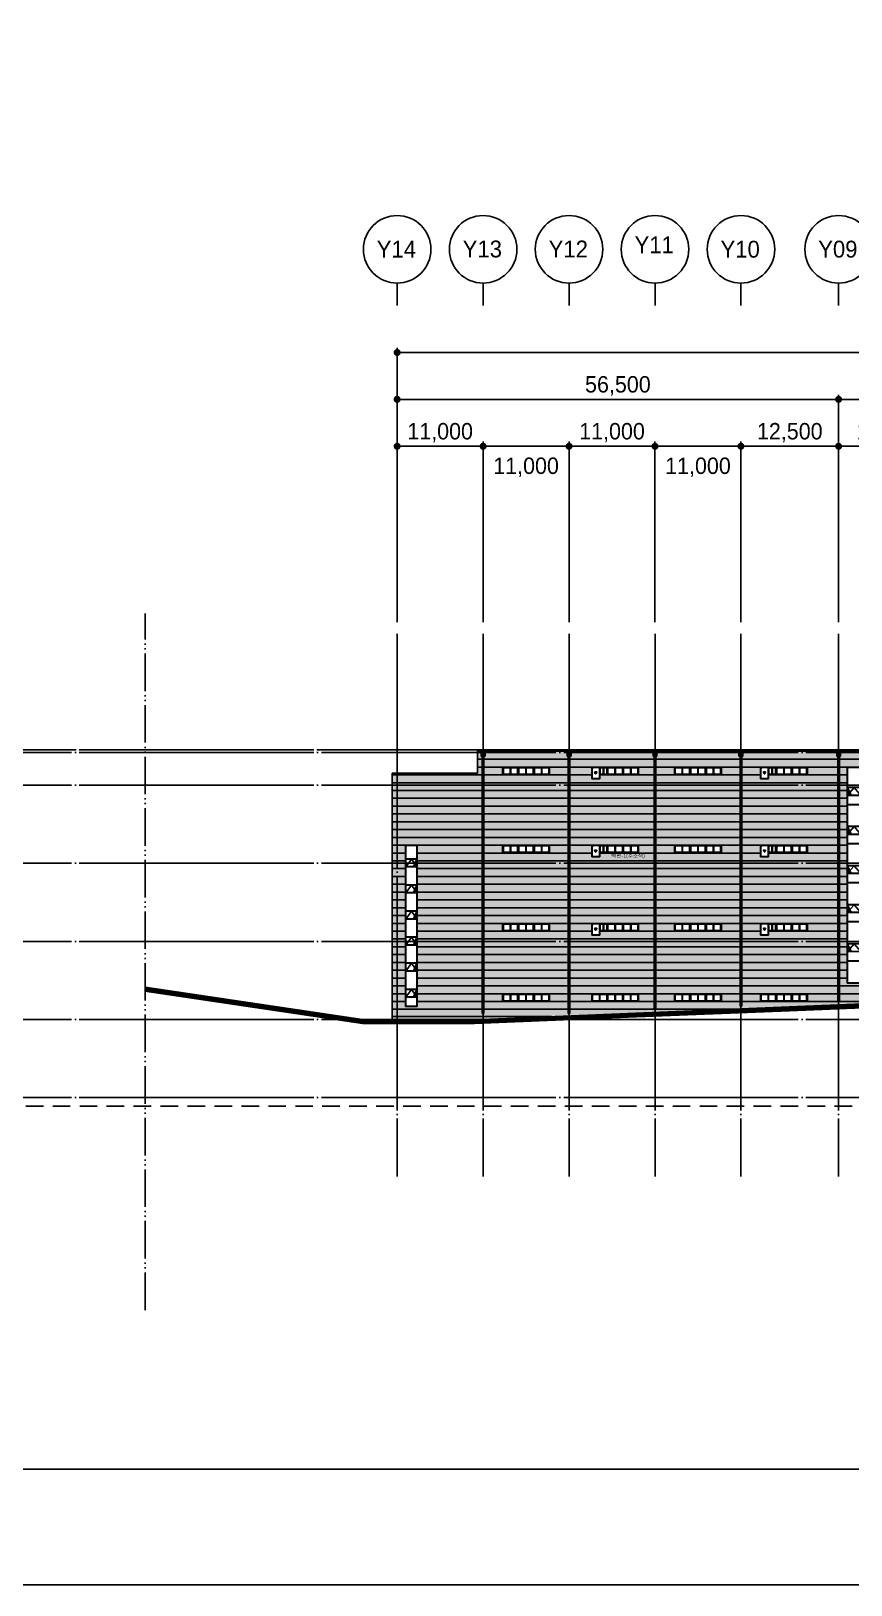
# Model space of a CAD drawing. Header units: millimetres. Extents: x 9068264 to 10076264, y 1307765 to 1705499.
# Drawn here: x 9186194 to 9291123, y 1307765 to 1506575 of the extents above; entities that cross this region are included whole.
import ezdxf
from ezdxf.enums import TextEntityAlignment as Align

# ---------------------------------------------------------------- set-up
doc = ezdxf.new("R2010")
doc.units = ezdxf.units.MM
doc.header["$LTSCALE"] = 1000
for name, pattern in [('03 단지-0902$0$HIDDEN', [0.375, 0.25, -0.125]), ('ACAD_ISO05W100', [33, 24, -3, 0, -3, 0, -3]), ('HID', [0.345, 0.225, -0.12]), ('x-평면도$0$CEN', [6.2, 6, -0.1, 0, -0.1])]:
    doc.linetypes.add(name, pattern=pattern)
doc.layers.get('DEFPOINTS').update_dxf_attribs({"color": 151})
for name, color, linetype in [('3 dim0', 7, 'Continuous'), ('A-CON', 2, 'Continuous'), ('A-FIN-5', 8, 'Continuous'), ('CON', 2, 'Continuous'), ('DOOR', 4, 'Continuous'), ('ELE-2', 4, 'Continuous'), ('ELE-3', 6, 'Continuous'), ('hatch', 8, 'Continuous'), ('SYM', 7, 'Continuous'), ('SYM-2', 7, 'Continuous'), ('WAL', 3, 'Continuous'), ('WID', 4, 'Continuous'), ('WIN', 4, 'Continuous'), ('x-평면도$0$A-중심선', 10, 'x-평면도$0$CEN'), ('x-평면도$0$현황선', 6, 'Continuous'), ('도로체인', 6, 'Continuous')]:
    doc.layers.add(name, color=color, linetype=linetype)
doc.layers.add('벽면1 (주조색)', color=7, linetype='Continuous', true_color=0xd3d1d2)
doc.layers.add('벽면2 (보조색)', color=7, linetype='Continuous', true_color=0x888787)
doc.styles.add('AUDIT_D_190715091641-0', font='')
doc.styles.add('돋움', font='')
doc.styles.get('AUDIT_D_190715091641-0').set_extended_font_data('Dotum')
doc.styles.get('돋움').set_extended_font_data('Dotum')
doc.dimstyles.new('scale600', dxfattribs={"dimscale": 600, "dimtxt": 2, "dimasz": 1, "dimexe": 1, "dimexo": 2.5, "dimgap": 0.8, "dimtad": 1, "dimdec": 0, "dimzin": 0, "dimdsep": 46, "dimlunit": 6, "dimtxsty": 'AUDIT_D_190715091641-0', "dimblk": 'DOT', "dimcen": 0, "dimdle": 1, "dimclrd": 256, "dimclre": 256, "dimclrt": 3, "dimadec": 0, "dimazin": 0, "dimtfac": 1, "dimtdec": 0, "dimtix": 1, "dimtmove": 2, "dimatfit": 3, "dimldrblk": 'DOT', "dimfxl": 0, "dimtolj": 1, "dimtzin": 0, "dimarcsym": 0})

# ---------------------------------------------------------------- blocks, each defined once
blk = doc.blocks.new('xxxxxxxx')
at = {"layer": 'DEFPOINTS', "linetype": 'ByBlock'}
for points in [[(44842066, -10941107), (45346066, -10941107), (45346066, -11297507), (44842066, -11297507)], [(44856466, -10955083), (45292815, -10955083), (45292815, -11282683), (44856466, -11282683)]]:
    blk.add_lwpolyline(points, close=True, dxfattribs=at)
blk = doc.blocks.new('_Dot')
at = {"color": 0, "linetype": 'ByBlock', "lineweight": -2}
blk.add_line((-0.5, 0), (-1, 0), dxfattribs=at)
at = {"color": 0, "linetype": 'ByBlock', "const_width": 0.5}
blk.add_lwpolyline([(-0.25, 0, 1), (0.25, 0, 1)], format="xyb", close=True, dxfattribs=at)
blk = doc.blocks.new('*D68')
at = {"layer": '3 dim0', "lineweight": -2, "transparency": 16777216}
for p, q in [((9233047, 1430951), (9233047, 1466051)), ((9233947, 1465451), (9388147, 1465451)), ((9389047, 1430951), (9389047, 1466051))]:
    blk.add_line(p, q, dxfattribs=at)
at = {"layer": 'DEFPOINTS', "color": 0, "transparency": 16777216}
for p in [(9389047, 1465451), (9233047, 1429451), (9389047, 1429451)]:
    blk.add_point(p, dxfattribs=at)
at = {"layer": '3 dim0', "lineweight": -2, "transparency": 16777216, "xscale": 900, "yscale": 900, "zscale": 900, "rotation": 180}
blk.add_blockref('_Dot', (9233047, 1465451), dxfattribs=at)
at = {"layer": '3 dim0', "lineweight": -2, "transparency": 16777216, "xscale": 900, "yscale": 900, "zscale": 900}
blk.add_blockref('_Dot', (9389047, 1465451), dxfattribs=at)
at = {"layer": '3 dim0', "color": 3, "transparency": 16777216, "insert": (9311047, 1467184), "char_height": 2100, "attachment_point": 5, "style": 'AUDIT_D_190715091641-0'}
blk.add_mtext('\\A1;156,000', dxfattribs=at)
blk = doc.blocks.new('*D70')
at = {"layer": '3 dim0', "lineweight": -2, "transparency": 16777216}
for p, q in [((9289547, 1430951), (9289547, 1460051)), ((9331647, 1459451), (9290447, 1459451)), ((9332547, 1430951), (9332547, 1460051))]:
    blk.add_line(p, q, dxfattribs=at)
at = {"layer": 'DEFPOINTS', "color": 0, "transparency": 16777216}
for p in [(9289547, 1459451), (9289547, 1429451), (9332547, 1429451)]:
    blk.add_point(p, dxfattribs=at)
at = {"layer": '3 dim0', "lineweight": -2, "transparency": 16777216, "xscale": 900, "yscale": 900, "zscale": 900, "rotation": 180}
blk.add_blockref('_Dot', (9289547, 1459451), dxfattribs=at)
at = {"layer": '3 dim0', "lineweight": -2, "transparency": 16777216, "xscale": 900, "yscale": 900, "zscale": 900}
blk.add_blockref('_Dot', (9332547, 1459451), dxfattribs=at)
at = {"layer": '3 dim0', "color": 3, "transparency": 16777216, "insert": (9311047, 1461184), "char_height": 2100, "attachment_point": 5, "style": 'AUDIT_D_190715091641-0'}
blk.add_mtext('\\A1;43,000', dxfattribs=at)
blk = doc.blocks.new('*D71')
at = {"layer": '3 dim0', "lineweight": -2, "transparency": 16777216}
for p, q in [((9233047, 1430951), (9233047, 1460051)), ((9288647, 1459451), (9233947, 1459451)), ((9289547, 1430951), (9289547, 1460051))]:
    blk.add_line(p, q, dxfattribs=at)
at = {"layer": 'DEFPOINTS', "color": 0, "transparency": 16777216}
for p in [(9233047, 1459451), (9233047, 1429451), (9289547, 1429451)]:
    blk.add_point(p, dxfattribs=at)
at = {"layer": '3 dim0', "lineweight": -2, "transparency": 16777216, "xscale": 900, "yscale": 900, "zscale": 900, "rotation": 180}
blk.add_blockref('_Dot', (9233047, 1459451), dxfattribs=at)
at = {"layer": '3 dim0', "lineweight": -2, "transparency": 16777216, "xscale": 900, "yscale": 900, "zscale": 900}
blk.add_blockref('_Dot', (9289547, 1459451), dxfattribs=at)
at = {"layer": '3 dim0', "color": 3, "transparency": 16777216, "insert": (9261297, 1461184), "char_height": 2100, "attachment_point": 5, "style": 'AUDIT_D_190715091641-0'}
blk.add_mtext('\\A1;56,500', dxfattribs=at)
blk = doc.blocks.new('*D77')
at = {"layer": '3 dim0', "lineweight": -2, "transparency": 16777216}
for p, q in [((9233047, 1430951), (9233047, 1454051)), ((9243147, 1453451), (9233947, 1453451)), ((9244047, 1430951), (9244047, 1454051))]:
    blk.add_line(p, q, dxfattribs=at)
at = {"layer": 'DEFPOINTS', "color": 0, "transparency": 16777216}
for p in [(9233047, 1453451), (9233047, 1429451), (9244047, 1429451)]:
    blk.add_point(p, dxfattribs=at)
at = {"layer": '3 dim0', "lineweight": -2, "transparency": 16777216, "xscale": 900, "yscale": 900, "zscale": 900, "rotation": 180}
blk.add_blockref('_Dot', (9233047, 1453451), dxfattribs=at)
at = {"layer": '3 dim0', "lineweight": -2, "transparency": 16777216, "xscale": 900, "yscale": 900, "zscale": 900}
blk.add_blockref('_Dot', (9244047, 1453451), dxfattribs=at)
at = {"layer": '3 dim0', "color": 3, "transparency": 16777216, "insert": (9238547, 1455184), "char_height": 2100, "attachment_point": 5, "style": 'AUDIT_D_190715091641-0'}
blk.add_mtext('\\A1;11,000', dxfattribs=at)
blk = doc.blocks.new('*D78')
at = {"layer": '3 dim0', "lineweight": -2, "transparency": 16777216}
for p, q in [((9244047, 1430951), (9244047, 1454051)), ((9254147, 1453451), (9244947, 1453451)), ((9255047, 1430951), (9255047, 1454051))]:
    blk.add_line(p, q, dxfattribs=at)
at = {"layer": 'DEFPOINTS', "color": 0, "transparency": 16777216}
for p in [(9244047, 1453451), (9244047, 1429451), (9255047, 1429451)]:
    blk.add_point(p, dxfattribs=at)
at = {"layer": '3 dim0', "lineweight": -2, "transparency": 16777216, "xscale": 900, "yscale": 900, "zscale": 900, "rotation": 180}
blk.add_blockref('_Dot', (9244047, 1453451), dxfattribs=at)
at = {"layer": '3 dim0', "lineweight": -2, "transparency": 16777216, "xscale": 900, "yscale": 900, "zscale": 900}
blk.add_blockref('_Dot', (9255047, 1453451), dxfattribs=at)
at = {"layer": '3 dim0', "color": 3, "transparency": 16777216, "insert": (9249547, 1450763), "char_height": 2100, "attachment_point": 5, "style": 'AUDIT_D_190715091641-0'}
blk.add_mtext('\\A1;11,000', dxfattribs=at)
blk = doc.blocks.new('*D79')
at = {"layer": '3 dim0', "lineweight": -2, "transparency": 16777216}
for p, q in [((9266047, 1430951), (9266047, 1454051)), ((9276147, 1453451), (9266947, 1453451)), ((9277047, 1430951), (9277047, 1454051))]:
    blk.add_line(p, q, dxfattribs=at)
at = {"layer": 'DEFPOINTS', "color": 0, "transparency": 16777216}
for p in [(9266047, 1453451), (9266047, 1429451), (9277047, 1429451)]:
    blk.add_point(p, dxfattribs=at)
at = {"layer": '3 dim0', "lineweight": -2, "transparency": 16777216, "xscale": 900, "yscale": 900, "zscale": 900, "rotation": 180}
blk.add_blockref('_Dot', (9266047, 1453451), dxfattribs=at)
at = {"layer": '3 dim0', "lineweight": -2, "transparency": 16777216, "xscale": 900, "yscale": 900, "zscale": 900}
blk.add_blockref('_Dot', (9277047, 1453451), dxfattribs=at)
at = {"layer": '3 dim0', "color": 3, "transparency": 16777216, "insert": (9271547, 1450763), "char_height": 2100, "attachment_point": 5, "style": 'AUDIT_D_190715091641-0'}
blk.add_mtext('\\A1;11,000', dxfattribs=at)
blk = doc.blocks.new('*D80')
at = {"layer": '3 dim0', "lineweight": -2, "transparency": 16777216}
for p, q in [((9255047, 1430951), (9255047, 1454051)), ((9265147, 1453451), (9255947, 1453451)), ((9266047, 1430951), (9266047, 1454051))]:
    blk.add_line(p, q, dxfattribs=at)
at = {"layer": 'DEFPOINTS', "color": 0, "transparency": 16777216}
for p in [(9255047, 1453451), (9255047, 1429451), (9266047, 1429451)]:
    blk.add_point(p, dxfattribs=at)
at = {"layer": '3 dim0', "lineweight": -2, "transparency": 16777216, "xscale": 900, "yscale": 900, "zscale": 900, "rotation": 180}
blk.add_blockref('_Dot', (9255047, 1453451), dxfattribs=at)
at = {"layer": '3 dim0', "lineweight": -2, "transparency": 16777216, "xscale": 900, "yscale": 900, "zscale": 900}
blk.add_blockref('_Dot', (9266047, 1453451), dxfattribs=at)
at = {"layer": '3 dim0', "color": 3, "transparency": 16777216, "insert": (9260547, 1455184), "char_height": 2100, "attachment_point": 5, "style": 'AUDIT_D_190715091641-0'}
blk.add_mtext('\\A1;11,000', dxfattribs=at)
blk = doc.blocks.new('*D81')
at = {"layer": '3 dim0', "lineweight": -2, "transparency": 16777216}
for p, q in [((9289547, 1430951), (9289547, 1454051)), ((9301647, 1453451), (9290447, 1453451)), ((9302547, 1430951), (9302547, 1454051))]:
    blk.add_line(p, q, dxfattribs=at)
at = {"layer": 'DEFPOINTS', "color": 0, "transparency": 16777216}
for p in [(9289547, 1453451), (9289547, 1429451), (9302547, 1429451)]:
    blk.add_point(p, dxfattribs=at)
at = {"layer": '3 dim0', "lineweight": -2, "transparency": 16777216, "xscale": 900, "yscale": 900, "zscale": 900, "rotation": 180}
blk.add_blockref('_Dot', (9289547, 1453451), dxfattribs=at)
at = {"layer": '3 dim0', "lineweight": -2, "transparency": 16777216, "xscale": 900, "yscale": 900, "zscale": 900}
blk.add_blockref('_Dot', (9302547, 1453451), dxfattribs=at)
at = {"layer": '3 dim0', "color": 3, "transparency": 16777216, "insert": (9296047, 1455184), "char_height": 2100, "attachment_point": 5, "style": 'AUDIT_D_190715091641-0'}
blk.add_mtext('\\A1;13,000', dxfattribs=at)
blk = doc.blocks.new('*D82')
at = {"layer": '3 dim0', "lineweight": -2, "transparency": 16777216}
for p, q in [((9277047, 1430951), (9277047, 1454051)), ((9288647, 1453451), (9277947, 1453451)), ((9289547, 1430951), (9289547, 1454051))]:
    blk.add_line(p, q, dxfattribs=at)
at = {"layer": 'DEFPOINTS', "color": 0, "transparency": 16777216}
for p in [(9277047, 1453451), (9277047, 1429451), (9289547, 1429451)]:
    blk.add_point(p, dxfattribs=at)
at = {"layer": '3 dim0', "lineweight": -2, "transparency": 16777216, "xscale": 900, "yscale": 900, "zscale": 900, "rotation": 180}
blk.add_blockref('_Dot', (9277047, 1453451), dxfattribs=at)
at = {"layer": '3 dim0', "lineweight": -2, "transparency": 16777216, "xscale": 900, "yscale": 900, "zscale": 900}
blk.add_blockref('_Dot', (9289547, 1453451), dxfattribs=at)
at = {"layer": '3 dim0', "color": 3, "transparency": 16777216, "insert": (9283297, 1455184), "char_height": 2100, "attachment_point": 5, "style": 'AUDIT_D_190715091641-0'}
blk.add_mtext('\\A1;12,500', dxfattribs=at)
blk = doc.blocks.new('SZFDAAD')
at = {"layer": 'hatch'}
h = blk.add_hatch(dxfattribs=at)
h.set_pattern_fill('_USER', color=252, scale=100, angle=45, double=1, pattern_type=0)
h.set_pattern_definition([(45, (8545315.49, 1947123.33), (-70.710678, 70.710678), []), (135, (8545315.49, 1947123.33), (-70.710678, -70.710678), [])])
h.paths.add_polyline_path([(9432490, 1409790), (9432490, 1408830), (9432950, 1408830)])
h = blk.add_hatch(dxfattribs=at)
h.set_pattern_fill('_USER', color=252, scale=100, angle=45, double=1, pattern_type=0)
h.set_pattern_definition([(45, (8545315.49, 1942123.33), (-70.710678, 70.710678), []), (135, (8545315.49, 1942123.33), (-70.710678, -70.710678), [])])
h.paths.add_polyline_path([(9432490, 1404790), (9432490, 1403830), (9432950, 1403830)])
h = blk.add_hatch(dxfattribs=at)
h.set_pattern_fill('_USER', color=252, scale=100, angle=45, double=1, pattern_type=0)
h.set_pattern_definition([(45, (8545315.49, 1937123.33), (-70.710678, 70.710678), []), (135, (8545315.49, 1937123.33), (-70.710678, -70.710678), [])])
h.paths.add_polyline_path([(9432490, 1399790), (9432490, 1398830), (9432950, 1398830)])
h = blk.add_hatch(dxfattribs=at)
h.set_pattern_fill('_USER', color=252, scale=100, angle=45, double=1, pattern_type=0)
h.set_pattern_definition([(45, (8545315.49, 1932123.33), (-70.710678, 70.710678), []), (135, (8545315.49, 1932123.33), (-70.710678, -70.710678), [])])
h.paths.add_polyline_path([(9432490, 1394790), (9432490, 1393830), (9432950, 1393830)])
h = blk.add_hatch(dxfattribs=at)
h.set_pattern_fill('_USER', color=252, scale=100, angle=45, double=1, pattern_type=0)
h.set_pattern_definition([(45, (8545315.49, 1927123.33), (-70.710678, 70.710678), []), (135, (8545315.49, 1927123.33), (-70.710678, -70.710678), [])])
h.paths.add_polyline_path([(9432490, 1389790), (9432490, 1388830), (9432950, 1388830)])
at = {"layer": 'ELE-3'}
for p, q in [((9432490, 1407630), (9432490, 1407590)), ((9432490, 1405130), (9432490, 1405090)), ((9432490, 1402630), (9432490, 1402590)), ((9432490, 1400130), (9432490, 1400090)), ((9432490, 1399550), (9432490, 1399510)), ((9432490, 1397630), (9432490, 1397590)), ((9432490, 1395130), (9432490, 1395090)), ((9432490, 1394550), (9432490, 1394510)), ((9432490, 1392630), (9432490, 1392590)), ((9432490, 1389550), (9432490, 1389510)), ((9432490, 1387630), (9432490, 1387590))]:
    blk.add_line(p, q, dxfattribs=at)
at = {"layer": 'hatch', "color": 252}
for points in [[(9432490, 1409790), (9432490, 1408830), (9432950, 1408830), (9432490, 1409790)], [(9432490, 1404790), (9432490, 1403830), (9432950, 1403830), (9432490, 1404790)], [(9432490, 1399790), (9432490, 1398830), (9432950, 1398830), (9432490, 1399790)], [(9432490, 1394790), (9432490, 1393830), (9432950, 1393830), (9432490, 1394790)], [(9432490, 1389790), (9432490, 1388830), (9432950, 1388830), (9432490, 1389790)]]:
    blk.add_lwpolyline(points, dxfattribs=at)
at = {"layer": 'WID', "color": 252, "linetype": 'ByBlock'}
for p, q in [((9433350, 1409790), (9432490, 1408830)), ((9433350, 1409790), (9434210, 1408790)), ((9433350, 1404790), (9432490, 1403830)), ((9433350, 1404790), (9434210, 1403790)), ((9433350, 1399790), (9432490, 1398830)), ((9433350, 1399790), (9434210, 1398790)), ((9433350, 1394790), (9432490, 1393830)), ((9433350, 1394790), (9434210, 1393790)), ((9433350, 1389790), (9432490, 1388830)), ((9433350, 1389790), (9434210, 1388790))]:
    blk.add_line(p, q, dxfattribs=at)
at = {"layer": 'WID'}
for p, q in [((9432490, 1408790), (9432490, 1408830)), ((9432490, 1403790), (9432490, 1403830)), ((9432490, 1398790), (9432490, 1398830)), ((9432490, 1393790), (9432490, 1393830)), ((9432490, 1388790), (9432490, 1388830))]:
    blk.add_line(p, q, dxfattribs=at)
at = {"layer": 'WIN'}
for p, q in [((9432490, 1409830), (9434210, 1409830)), ((9432490, 1409790), (9434210, 1409790)), ((9432490, 1408830), (9434210, 1408830)), ((9432490, 1408830), (9434210, 1408830)), ((9432490, 1408790), (9434210, 1408790)), ((9432490, 1407630), (9434210, 1407630)), ((9432490, 1407590), (9434210, 1407590)), ((9432490, 1404830), (9434210, 1404830)), ((9432490, 1404790), (9434210, 1404790)), ((9432490, 1403830), (9434210, 1403830)), ((9432490, 1403830), (9434210, 1403830)), ((9432490, 1403790), (9434210, 1403790)), ((9432490, 1402630), (9434210, 1402630)), ((9432490, 1402590), (9434210, 1402590)), ((9432490, 1399830), (9434210, 1399830)), ((9432490, 1399790), (9434210, 1399790)), ((9432490, 1398830), (9434210, 1398830)), ((9432490, 1398830), (9434210, 1398830)), ((9432490, 1398790), (9434210, 1398790)), ((9432490, 1397630), (9434210, 1397630)), ((9432490, 1397590), (9434210, 1397590)), ((9432490, 1394830), (9434210, 1394830)), ((9432490, 1394790), (9434210, 1394790)), ((9432490, 1393830), (9434210, 1393830)), ((9432490, 1393830), (9434210, 1393830)), ((9432490, 1393790), (9434210, 1393790)), ((9432490, 1392630), (9434210, 1392630)), ((9432490, 1392590), (9434210, 1392590)), ((9432490, 1389830), (9434210, 1389830)), ((9432490, 1389790), (9434210, 1389790)), ((9432490, 1388830), (9434210, 1388830)), ((9432490, 1388830), (9434210, 1388830)), ((9432490, 1388790), (9434210, 1388790)), ((9432490, 1387630), (9434210, 1387630)), ((9432490, 1387590), (9434210, 1387590))]:
    blk.add_line(p, q, dxfattribs=at)
for points in [[(9434250, 1384770), (9432450, 1384770), (9432450, 1412410), (9434250, 1412410)], [(9434210, 1384810), (9432490, 1384810), (9432490, 1412370), (9434210, 1412370)]]:
    blk.add_lwpolyline(points, close=True, dxfattribs=at)
blk = doc.blocks.new('A$C0c1d0373')
at = {"ltscale": 0.1}
blk.add_wipeout([(0, 1000), (0, 0), (6000, 0), (6000, 1000)], dxfattribs=at).dxf.layer = 'DOOR'
at = {"layer": 'DOOR', "ltscale": 0.1}
for p, q in [((0, 1000), (0, 0)), ((6000, 1000), (0, 1000)), ((0, 0), (6000, 0)), ((40, 960), (5960, 960)), ((40, 40), (40, 960)), ((5960, 40), (40, 40)), ((5960, 960), (5960, 40)), ((6000, 0), (6000, 1000))]:
    blk.add_line(p, q, dxfattribs=at)
at = {"layer": 'DOOR', "color": 9, "ltscale": 0.1}
for p, q in [((100, 900), (980, 900)), ((100, 100), (100, 900)), ((980, 100), (100, 100)), ((980, 960), (980, 40)), ((1040, 900), (1920, 900)), ((1040, 900), (1040, 100)), ((1920, 100), (1040, 100)), ((1920, 100), (1920, 900)), ((1980, 40), (1980, 960)), ((2020, 40), (2020, 960)), ((2080, 900), (2970, 900)), ((2080, 100), (2080, 900)), ((2970, 100), (2080, 100)), ((2970, 960), (2970, 40)), ((3030, 900), (3920, 900)), ((3030, 900), (3030, 100)), ((3920, 100), (3030, 100)), ((3920, 100), (3920, 900)), ((3980, 40), (3980, 960)), ((4020, 40), (4020, 960)), ((4080, 100), (4080, 900)), ((4960, 900), (4080, 900)), ((4080, 100), (4960, 100)), ((4960, 900), (4960, 100)), ((5020, 960), (5020, 40)), ((5900, 900), (5020, 900)), ((5020, 100), (5900, 100)), ((5900, 100), (5900, 900))]:
    blk.add_line(p, q, dxfattribs=at)
blk = doc.blocks.new('A$C2cfb333d')
at = {"ltscale": 0.1}
blk.add_wipeout([(6000, -1500), (4980, -1500), (4980, -1000), (0, -1000), (0, 0), (6000, 0)], dxfattribs=at).dxf.layer = 'WID'
for p, q in [((0, 0), (0, -1000)), ((0, -1000), (4980, -1000))]:
    blk.add_line(p, q)
at = {"layer": 'DOOR', "ltscale": 0.1}
for p, q in [((6000, 0), (0, 0)), ((6000, -1500), (6000, 0)), ((0, -1000), (0, 0)), ((4980, -1000), (0, -1000)), ((40, -40), (5960, -40)), ((40, -960), (40, -40)), ((4980, -960), (40, -960)), ((1980, -960), (1980, -40)), ((2020, -960), (2020, -40)), ((3980, -960), (3980, -40)), ((4020, -960), (4020, -40)), ((4980, -1500), (4980, -40)), ((4980, -1500), (6000, -1500)), ((5020, -1460), (5020, -40)), ((5960, -1460), (5020, -1460)), ((5960, -40), (5960, -1460)), ((6000, 0), (6000, -1500))]:
    blk.add_line(p, q, dxfattribs=at)
at = {"layer": 'DOOR', "color": 9, "ltscale": 0.1}
for p, q in [((100, -900), (100, -100)), ((970, -100), (100, -100)), ((100, -900), (970, -900)), ((970, -100), (970, -900)), ((1030, -40), (1030, -960)), ((1920, -100), (1030, -100)), ((1030, -900), (1920, -900)), ((1920, -900), (1920, -100)), ((2080, -900), (2080, -100)), ((2970, -100), (2080, -100)), ((2080, -900), (2970, -900)), ((2970, -100), (2970, -900)), ((3030, -40), (3030, -960)), ((3920, -100), (3030, -100)), ((3030, -900), (3920, -900)), ((3920, -900), (3920, -100)), ((4080, -900), (4080, -100)), ((4470, -100), (4080, -100)), ((4080, -900), (4470, -900)), ((4470, -100), (4470, -900)), ((4530, -40), (4530, -960)), ((4920, -100), (4530, -100)), ((4530, -900), (4920, -900)), ((4920, -900), (4920, -100))]:
    blk.add_line(p, q, dxfattribs=at)
at = {"layer": 'DOOR', "color": 10, "ltscale": 0.1, "elevation": 0}
for points in [[(5372, -630), (5608, -630, -0.575867), (5624, -658), (5506, -864, -0.5803225), (5474, -864), (5356, -658, -0.575867)], [(5372, -642), (5608, -642, -0.575867), (5613, -652), (5495, -858, -0.5803225), (5485, -858), (5367, -652, -0.575867)]]:
    blk.add_lwpolyline(points, format="xyb", close=True, dxfattribs=at)
at = {"layer": 'DOOR', "color": 10, "ltscale": 0.1}
blk.add_circle((5880, -120), 43.8, dxfattribs=at)
at = {"layer": 'WID', "color": 1, "ltscale": 0.1, "elevation": 0}
for points in [[(5624, -658), (5506, -864, -0.5803225), (5474, -864), (5356, -658, -0.575867), (5372, -630), (5608, -630, -0.575867)], [(5924, -120, 1), (5836, -120, 1)]]:
    blk.add_lwpolyline(points, format="xyb", close=True, dxfattribs=at)
blk.add_lwpolyline([(5618, -642), (5490, -867), (5362, -642)], close=True, dxfattribs=at)

msp = doc.modelspace()

# ---------------------------------------------------------------- hatches: boundary and pattern name
at = {"layer": 'hatch'}
h = msp.add_hatch(dxfattribs=at)
h.set_pattern_fill('_USER', color=252, scale=100, angle=45, double=1, pattern_type=0)
h.set_pattern_definition([(45, (8779951.71, -545790.54), (-70.710678, 70.710678), []), (135, (8779951.71, -545790.54), (-70.710678, -70.710678), [])])
h.paths.add_polyline_path([(9235582.4, 1400626.8), (9235582.4, 1399666.8), (9235122.4, 1399666.8)])
h = msp.add_hatch(dxfattribs=at)
h.set_pattern_fill('_USER', color=252, scale=100, angle=45, double=1, pattern_type=0)
h.set_pattern_definition([(45, (8779951.71, -549110.54), (-70.710678, 70.710678), []), (135, (8779951.71, -549110.54), (-70.710678, -70.710678), [])])
h.paths.add_polyline_path([(9235582.4, 1397306.8), (9235582.4, 1396346.8), (9235122.4, 1396346.8)])
h = msp.add_hatch(dxfattribs=at)
h.set_pattern_fill('_USER', color=252, scale=100, angle=45, double=1, pattern_type=0)
h.set_pattern_definition([(45, (8779951.71, -552460.54), (-70.710678, 70.710678), []), (135, (8779951.71, -552460.54), (-70.710678, -70.710678), [])])
h.paths.add_polyline_path([(9235582.4, 1393956.8), (9235582.4, 1392996.8), (9235122.4, 1392996.8)])
h = msp.add_hatch(dxfattribs=at)
h.set_pattern_fill('_USER', color=252, scale=100, angle=45, double=1, pattern_type=0)
h.set_pattern_definition([(45, (8779951.71, -555790.54), (-70.710678, 70.710678), []), (135, (8779951.71, -555790.54), (-70.710678, -70.710678), [])])
h.paths.add_polyline_path([(9235582.4, 1390626.8), (9235582.4, 1389666.8), (9235122.4, 1389666.8)])
h = msp.add_hatch(dxfattribs=at)
h.set_pattern_fill('_USER', color=252, scale=100, angle=45, double=1, pattern_type=0)
h.set_pattern_definition([(45, (8779951.71, -559110.54), (-70.710678, 70.710678), []), (135, (8779951.71, -559110.54), (-70.710678, -70.710678), [])])
h.paths.add_polyline_path([(9235582.4, 1387306.8), (9235582.4, 1386346.8), (9235122.4, 1386346.8)])
h = msp.add_hatch(dxfattribs=at)
h.set_pattern_fill('_USER', color=252, scale=100, angle=45, double=1, pattern_type=0)
h.set_pattern_definition([(45, (8779951.71, -562460.54), (-70.710678, 70.710678), []), (135, (8779951.71, -562460.54), (-70.710678, -70.710678), [])])
h.paths.add_polyline_path([(9235582.4, 1383956.8), (9235582.4, 1382996.8), (9235122.4, 1382996.8)])
at = {"layer": '벽면1 (주조색)'}
h = msp.add_hatch(color=256, dxfattribs=at)
h.dxf.hatch_style = 1
h.paths.add_polyline_path([(9258967.4, 1411410.1), (9258967.4, 1410910.1), (9257947.4, 1410910.1), (9257947.4, 1412410.1), (9263947.4, 1412410.1), (9263947.4, 1411410.1)], flags=16)
h.paths.add_polyline_path([(9235622.4, 1402406.8), (9235622.4, 1390110.1), (9289547.4, 1390110.1), (9289547.4, 1414610.1), (9243322.4, 1414610.1), (9243322.4, 1411610.1), (9232422.4, 1411610.1), (9232422.4, 1390110.1), (9234122.4, 1390110.1), (9234122.4, 1402406.8)])
at = {"layer": '벽면2 (보조색)'}
h = msp.add_hatch(color=256, dxfattribs=at)
h.paths.add_polyline_path([(9331447.4, 1386410.1), (9329647.4, 1386410.1), (9329647.4, 1412410.1), (9331447.4, 1412410.1)], flags=16)
h.paths.add_polyline_path([(9290647.4, 1384770.1), (9290647.4, 1412410.1), (9292447.4, 1412410.1), (9292447.4, 1384770.1)], flags=16)
h.paths.add_polyline_path([(9312297.4, 1383410.1), (9312297.4, 1385410.1), (9314697.4, 1385410.1), (9314697.4, 1383410.1)], flags=16)
h.paths.add_polyline_path([(9307351.8, 1383410.1), (9304947.4, 1383410.1), (9304947.4, 1385410.1), (9307351.8, 1385410.1)], flags=16)
h.paths.add_polyline_path([(9305047.4, 1383410.1), (9305651.8, 1384410.1)], flags=16)
h.paths.add_polyline_path([(9308051.8, 1384410.1), (9307447.4, 1383410.1)], flags=16)
h.paths.add_polyline_path([(9386472.4, 1388410.1), (9386472.4, 1390110.1), (9332547.4, 1390110.1), (9332547.4, 1414610.1), (9289547.4, 1414610.1), (9289547.4, 1390110.1), (9235622.4, 1390110.1), (9235622.4, 1381776.8), (9234122.4, 1381776.8), (9234122.4, 1390110.1), (9232422.4, 1390110.1), (9232422.4, 1380102.2), (9242916.4, 1380080.1), (9262575.7, 1380890.1), (9282189.8, 1381690.1), (9302037.5, 1382500.1), (9322037.5, 1383110.1), (9342037.1, 1384110.1), (9361998.7, 1384910.1), (9381959.2, 1385670.1), (9389670.9, 1385055), (9389672.4, 1390110.1), (9387972.4, 1390110.1), (9387972.4, 1388410.1)])

# ---------------------------------------------------------------- linework, layer by layer
at = {"layer": '3 dim0'}
msp.add_lwpolyline([(9200809.9, 1425422.4, 0, 768, 0), (9198505.9, 1425422.4, 0, 0, 0), (9187063.6, 1425422.4, 0, 0, 0)], format="xyseb", dxfattribs=at)
at = {"layer": 'A-CON', "linetype": 'ACAD_ISO05W100', "ltscale": 0.2}
msp.add_line((9200809.9, 1342928.1), (9200809.9, 1432061.8), dxfattribs=at)
at = {"layer": 'A-FIN-5', "color": 8}
for p, q in [((9243322.4, 1414410.1), (9345672.4, 1414510.1)), ((9244047.4, 1414510.1), (9244047.4, 1381110.1)), ((9255047.4, 1414510.1), (9255047.4, 1381110.1)), ((9266047.4, 1414510.1), (9266047.4, 1381110.1)), ((9277047.4, 1414510.1), (9277047.4, 1381110.1)), ((9289547.4, 1414410.1), (9289547.4, 1382187.8)), ((9243322.4, 1413410.1), (9345672.4, 1413410.1)), ((9243322.4, 1412410.1), (9345672.4, 1412410.1)), ((9232422.4, 1411410.1), (9290647.4, 1411410.1)), ((9232422.4, 1410410.1), (9290647.4, 1410410.1)), ((9232422.4, 1409410.1), (9290647.4, 1409410.1)), ((9232422.4, 1408410.1), (9290647.4, 1408410.1)), ((9232422.4, 1407410.1), (9290647.4, 1407410.1)), ((9232422.4, 1406410.1), (9290647.4, 1406410.1)), ((9232422.4, 1405410.1), (9290647.4, 1405410.1)), ((9232422.4, 1404410.1), (9290647.4, 1404410.1)), ((9232422.4, 1403410.1), (9290647.4, 1403410.1)), ((9232422.4, 1402410.1), (9290647.4, 1402410.1)), ((9232422.4, 1401410.1), (9234122.4, 1401410.1)), ((9232422.4, 1400410.1), (9234122.4, 1400410.1)), ((9235622.4, 1401410.1), (9290647.4, 1401410.1)), ((9235622.4, 1400410.1), (9290647.4, 1400410.1)), ((9232422.4, 1399410.1), (9234122.4, 1399410.1)), ((9232422.4, 1398410.1), (9234122.4, 1398410.1)), ((9235622.4, 1399410.1), (9290647.4, 1399410.1)), ((9235622.4, 1398410.1), (9290647.4, 1398410.1)), ((9232422.4, 1397410.1), (9234122.4, 1397410.1)), ((9232422.4, 1396410.1), (9234122.4, 1396410.1)), ((9235622.4, 1397410.1), (9290647.4, 1397410.1)), ((9235622.4, 1396410.1), (9290647.4, 1396410.1)), ((9232422.4, 1395410.1), (9234122.4, 1395410.1)), ((9232422.4, 1394410.1), (9234122.4, 1394410.1)), ((9235622.4, 1395410.1), (9290647.4, 1395410.1)), ((9235622.4, 1394410.1), (9290647.4, 1394410.1)), ((9232422.4, 1393410.1), (9234122.4, 1393410.1)), ((9232422.4, 1392410.1), (9234122.4, 1392410.1)), ((9235622.4, 1393410.1), (9290647.4, 1393410.1)), ((9235622.4, 1392410.1), (9290647.4, 1392410.1)), ((9232422.4, 1391410.1), (9234122.4, 1391410.1)), ((9232422.4, 1390410.1), (9234122.4, 1390410.1)), ((9235622.4, 1391410.1), (9290647.4, 1391410.1)), ((9235622.4, 1390410.1), (9290647.4, 1390410.1)), ((9232422.4, 1389410.1), (9234122.4, 1389410.1)), ((9232422.4, 1388410.1), (9234122.4, 1388410.1)), ((9235622.4, 1389410.1), (9290647.4, 1389410.1)), ((9235622.4, 1388410.1), (9290647.4, 1388410.1)), ((9232422.4, 1387410.1), (9234122.4, 1387410.1)), ((9232422.4, 1386410.1), (9234122.4, 1386410.1)), ((9235622.4, 1387410.1), (9290647.4, 1387410.1)), ((9235622.4, 1386410.1), (9290647.4, 1386410.1)), ((9232422.4, 1385410.1), (9234122.4, 1385410.1)), ((9232422.4, 1384410.1), (9234122.4, 1384410.1)), ((9235622.4, 1385410.1), (9290647.4, 1385410.1)), ((9235622.4, 1384410.1), (9304951.8, 1384410.1)), ((9232422.4, 1383410.1), (9234122.4, 1383410.1)), ((9232422.4, 1382410.1), (9234122.4, 1382410.1)), ((9235622.4, 1383410.1), (9328037.3, 1383410.1)), ((9235622.4, 1382410.1), (9299832.2, 1382410.1)), ((9232422.4, 1381449), (9276279, 1381449)), ((9232422.4, 1380487.9), (9252814.8, 1380487.9))]:
    msp.add_line(p, q, dxfattribs=at)
at = {"layer": 'CON'}
for p, q in [((9243322.4, 1414610.1), (9345672.4, 1414610.1)), ((9243322.4, 1414610.1), (9243322.4, 1411610.1)), ((9232422.4, 1379624.1), (9232422.4, 1411610.1)), ((9243322.4, 1411610.1), (9232422.4, 1411610.1))]:
    msp.add_line(p, q, dxfattribs=at)
for points in [[(9410221.7, 1402930.1), (9403245, 1402930.1), (9397147.4, 1391873.6), (9397147.4, 1384250.1), (9393473.6, 1384250.1), (9381948.8, 1385169.4), (9362018.2, 1384410.5), (9342059.6, 1383610.6), (9322057.6, 1382610.5), (9302055.3, 1382000.4), (9282210.2, 1381190.5), (9262596.1, 1380390.5), (9242926.2, 1379580.1), (9228593.8, 1379610.2), (9200736.4, 1383750.6)], [(9410221.7, 1402980.1), (9403215.5, 1402980.1), (9397097.4, 1391886.5), (9397097.4, 1384300.1), (9393475.6, 1384300.1), (9381949.9, 1385219.4), (9362016.3, 1384460.5), (9342057.4, 1383660.6), (9322055.6, 1382660.5), (9302053.5, 1382050.4), (9282208.1, 1381240.5), (9262594, 1380440.5), (9242925.2, 1379630.1), (9228597.5, 1379660.2), (9200743.8, 1383800.1)], [(9410221.7, 1403030.1), (9403186, 1403030.1), (9397047.4, 1391899.4), (9397047.4, 1384350.1), (9393477.6, 1384350.1), (9381950.9, 1385269.5), (9362014.3, 1384510.4), (9342055.1, 1383710.5), (9322053.5, 1382710.4), (9302051.7, 1382100.4), (9282206.1, 1381290.4), (9262592, 1380490.4), (9242924.2, 1379680.1), (9228601.3, 1379710.2), (9200751.1, 1383849.5)], [(9410221.7, 1403080.1), (9403156.4, 1403080.1), (9396997.4, 1391912.2), (9396997.4, 1384400.1), (9393479.6, 1384400.1), (9381951.9, 1385319.6), (9362012.4, 1384560.4), (9342052.9, 1383760.5), (9322051.5, 1382760.4), (9302049.9, 1382150.3), (9282204, 1381340.4), (9262590, 1380540.4), (9242923.3, 1379730.1), (9228605, 1379760.2), (9200758.5, 1383899)], [(9410221.7, 1403130.1), (9403126.9, 1403130.1), (9396947.4, 1391925.1), (9396947.4, 1384450.1), (9393481.5, 1384450.1), (9381953, 1385369.7), (9362010.4, 1384610.3), (9342050.6, 1383810.4), (9322049.5, 1382810.3), (9302048.1, 1382200.3), (9282202, 1381390.4), (9262587.9, 1380590.4), (9242922.3, 1379780.1), (9228608.8, 1379810.2), (9200765.8, 1383948.5)], [(9410221.7, 1403180.1), (9403097.4, 1403180.1), (9396897.4, 1391938), (9396897.4, 1384500.1), (9393483.5, 1384500.1), (9381954, 1385419.7), (9362008.4, 1384660.3), (9342048.4, 1383860.4), (9322047.5, 1382860.3), (9302046.4, 1382250.3), (9282200, 1381440.3), (9262585.9, 1380640.3), (9242921.3, 1379830.1), (9228612.5, 1379860.2), (9200773.2, 1383997.9)], [(9410221.7, 1403230.1), (9403067.9, 1403230.1), (9396847.4, 1391950.9), (9396847.4, 1384550.1), (9393485.5, 1384550.1), (9381955.1, 1385469.8), (9362006.5, 1384710.3), (9342046.1, 1383910.3), (9322045.5, 1382910.3), (9302044.6, 1382300.2), (9282197.9, 1381490.3), (9262583.8, 1380690.3), (9242920.3, 1379880.1), (9228616.3, 1379910.1), (9200780.5, 1384047.4)], [(9410221.7, 1403280.1), (9403038.3, 1403280.1), (9396797.4, 1391963.7), (9396797.4, 1384600.1), (9393487.5, 1384600.1), (9381956.1, 1385519.9), (9362004.5, 1384760.2), (9342043.9, 1383960.3), (9322043.5, 1382960.2), (9302042.8, 1382350.2), (9282195.9, 1381540.2), (9262581.8, 1380740.2), (9242919.4, 1379930.1), (9228620, 1379960.1), (9200787.9, 1384096.8)], [(9410221.7, 1403330.1), (9403008.8, 1403330.1), (9396747.4, 1391976.6), (9396747.4, 1384650.1), (9393489.5, 1384650.1), (9381957.1, 1385570), (9362002.6, 1384810.2), (9342041.6, 1384010.2), (9322041.5, 1383010.2), (9302041, 1382400.2), (9282193.8, 1381590.2), (9262579.8, 1380790.2), (9242918.4, 1379980.1), (9228623.8, 1380010.1), (9200795.2, 1384146.3)], [(9410221.7, 1403380.1), (9402979.3, 1403380.1), (9396697.4, 1391989.5), (9396697.4, 1384700.1), (9393491.5, 1384700.1), (9381958.2, 1385620), (9362000.6, 1384860.2), (9342039.4, 1384060.2), (9322039.5, 1383060.2), (9302039.2, 1382450.1), (9282191.8, 1381640.2), (9262577.7, 1380840.2), (9242917.4, 1380030.1), (9228627.5, 1380060.1), (9200802.6, 1384195.7)], [(9410221.7, 1403430.1), (9402949.8, 1403430.1), (9396647.4, 1392002.3), (9396647.4, 1384750.1), (9393493.5, 1384750.1), (9381959.2, 1385670.1), (9361998.7, 1384910.1), (9342037.1, 1384110.1), (9322037.5, 1383110.1), (9302037.5, 1382500.1), (9282189.8, 1381690.1), (9262575.7, 1380890.1), (9242916.4, 1380080.1), (9228631.3, 1380110.1), (9200809.9, 1384245.2)]]:
    msp.add_lwpolyline(points, dxfattribs=at)
at = {"layer": 'DEFPOINTS', "ltscale": 0.3}
for p, q in [((9234162.4, 1400666.8), (9234162.4, 1400626.8)), ((9235582.4, 1399666.8), (9235582.4, 1399626.8)), ((9234162.4, 1397346.8), (9234162.4, 1397306.8)), ((9235582.4, 1396346.8), (9235582.4, 1396306.8)), ((9234162.4, 1393996.8), (9234162.4, 1393956.8)), ((9235582.4, 1392996.8), (9235582.4, 1392956.8)), ((9234162.4, 1390666.8), (9234162.4, 1390626.8)), ((9235582.4, 1389666.8), (9235582.4, 1389626.8)), ((9234162.4, 1387346.8), (9234162.4, 1387306.8)), ((9235582.4, 1386346.8), (9235582.4, 1386306.8)), ((9234162.4, 1383996.8), (9234162.4, 1383956.8)), ((9235582.4, 1382996.8), (9235582.4, 1382956.8))]:
    msp.add_line(p, q, dxfattribs=at)
for points in [[(9235582.4, 1399646.8), (9234162.4, 1399646.8), (9234162.4, 1400646.8), (9235582.4, 1400646.8)], [(9235582.4, 1396326.8), (9234162.4, 1396326.8), (9234162.4, 1397326.8), (9235582.4, 1397326.8)], [(9235582.4, 1392976.8), (9234162.4, 1392976.8), (9234162.4, 1393976.8), (9235582.4, 1393976.8)], [(9235582.4, 1389646.8), (9234162.4, 1389646.8), (9234162.4, 1390646.8), (9235582.4, 1390646.8)], [(9235582.4, 1386326.8), (9234162.4, 1386326.8), (9234162.4, 1387326.8), (9235582.4, 1387326.8)], [(9235582.4, 1382976.8), (9234162.4, 1382976.8), (9234162.4, 1383976.8), (9235582.4, 1383976.8)]]:
    msp.add_lwpolyline(points, close=True, dxfattribs=at)
at = {"layer": 'ELE-2'}
for p, q in [((9243797.4, 1414410.1), (9244297.4, 1413810.1)), ((9244297.4, 1414410.1), (9243797.4, 1413810.1)), ((9243947.4, 1413810.1), (9243947.4, 1380886)), ((9243947.4, 1413810.1), (9244147.4, 1413810.1)), ((9244147.4, 1413810.1), (9244147.4, 1380886)), ((9254797.4, 1414410.1), (9255297.4, 1413810.1)), ((9255297.4, 1414410.1), (9254797.4, 1413810.1)), ((9254947.4, 1413810.1), (9254947.4, 1380886)), ((9254947.4, 1413810.1), (9255147.4, 1413810.1)), ((9255147.4, 1413810.1), (9255147.4, 1380886)), ((9265797.4, 1414410.1), (9266297.4, 1413810.1)), ((9266297.4, 1414410.1), (9265797.4, 1413810.1)), ((9265947.4, 1413810.1), (9265947.4, 1381353.9)), ((9265947.4, 1413810.1), (9266147.4, 1413810.1)), ((9266147.4, 1413810.1), (9266147.4, 1381353.9)), ((9276797.4, 1414410.1), (9277297.4, 1413810.1)), ((9277297.4, 1414410.1), (9276797.4, 1413810.1)), ((9276947.4, 1413810.1), (9276947.4, 1381828.7)), ((9276947.4, 1413810.1), (9277147.4, 1413810.1)), ((9277147.4, 1413810.1), (9277147.4, 1381828.7)), ((9289297.4, 1414410.1), (9289797.4, 1413810.1)), ((9289797.4, 1414410.1), (9289297.4, 1413810.1)), ((9289447.4, 1413810.1), (9289447.4, 1382363.1)), ((9289447.4, 1413810.1), (9289647.4, 1413810.1)), ((9289647.4, 1413810.1), (9289647.4, 1382363.1)), ((9276947.4, 1381828.7), (9277147.4, 1381828.7)), ((9289447.4, 1382363.1), (9289647.4, 1382363.1)), ((9243947.4, 1380886.1), (9244147.4, 1380886.1)), ((9254947.4, 1380886), (9255147.4, 1380886)), ((9265947.4, 1381353.9), (9266147.4, 1381353.9))]:
    msp.add_line(p, q, dxfattribs=at)
for points in [[(9243797.4, 1414410.1), (9244297.4, 1414410.1), (9244297.4, 1413810.1), (9243797.4, 1413810.1)], [(9254797.4, 1414410.1), (9255297.4, 1414410.1), (9255297.4, 1413810.1), (9254797.4, 1413810.1)], [(9265797.4, 1414410.1), (9266297.4, 1414410.1), (9266297.4, 1413810.1), (9265797.4, 1413810.1)], [(9276797.4, 1414410.1), (9277297.4, 1414410.1), (9277297.4, 1413810.1), (9276797.4, 1413810.1)], [(9289297.4, 1414410.1), (9289797.4, 1414410.1), (9289797.4, 1413810.1), (9289297.4, 1413810.1)]]:
    msp.add_lwpolyline(points, close=True, dxfattribs=at)
at = {"layer": 'hatch', "color": 252}
for points in [[(9235582.4, 1400626.8), (9235582.4, 1399666.8), (9235122.4, 1399666.8), (9235582.4, 1400626.8)], [(9235582.4, 1397306.8), (9235582.4, 1396346.8), (9235122.4, 1396346.8), (9235582.4, 1397306.8)], [(9235582.4, 1393956.8), (9235582.4, 1392996.8), (9235122.4, 1392996.8), (9235582.4, 1393956.8)], [(9235582.4, 1390626.8), (9235582.4, 1389666.8), (9235122.4, 1389666.8), (9235582.4, 1390626.8)], [(9235582.4, 1387306.8), (9235582.4, 1386346.8), (9235122.4, 1386346.8), (9235582.4, 1387306.8)], [(9235582.4, 1383956.8), (9235582.4, 1382996.8), (9235122.4, 1382996.8), (9235582.4, 1383956.8)]]:
    msp.add_lwpolyline(points, dxfattribs=at)
at = {"layer": 'SYM'}
for p, q in [((9235622.4, 1402406.8), (9234122.4, 1402406.8)), ((9234122.4, 1402406.8), (9234122.4, 1381776.8)), ((9235622.4, 1381776.8), (9235622.4, 1402406.8)), ((9234122.4, 1381776.8), (9235622.4, 1381776.8))]:
    msp.add_line(p, q, dxfattribs=at)
msp.add_lwpolyline([(9290647.4, 1412410.1), (9292447.4, 1412410.1), (9292447.4, 1384770.1), (9290647.4, 1384770.1)], close=True, dxfattribs=at)
at = {"layer": 'SYM-2'}
for p, q in [((9233047.4, 1474330.5), (9233047.4, 1471450.5)), ((9244047.4, 1474330.5), (9244047.4, 1471450.5)), ((9255047.4, 1474330.5), (9255047.4, 1471450.5)), ((9266047.4, 1474330.5), (9266047.4, 1471450.5)), ((9277047.4, 1474330.5), (9277047.4, 1471450.5)), ((9289547.4, 1474330.5), (9289547.4, 1471450.5))]:
    msp.add_line(p, q, dxfattribs=at)
for centre in [(9233047.4, 1478650.5), (9244047.4, 1478650.5), (9255047.4, 1478650.5), (9266047.4, 1478650.5), (9277047.4, 1478650.5), (9289547.4, 1478650.5)]:
    msp.add_circle(centre, 4320, dxfattribs=at)
at = {"layer": 'WID', "color": 252, "linetype": 'ByBlock'}
for p, q in [((9234872.4, 1400626.8), (9234162.4, 1399626.8)), ((9234872.4, 1400626.8), (9235582.4, 1399666.8)), ((9234872.4, 1397306.8), (9234162.4, 1396306.8)), ((9234872.4, 1397306.8), (9235582.4, 1396346.8)), ((9234872.4, 1393956.8), (9234162.4, 1392956.8)), ((9234872.4, 1393956.8), (9235582.4, 1392996.8)), ((9234872.4, 1390626.8), (9234162.4, 1389626.8)), ((9234872.4, 1390626.8), (9235582.4, 1389666.8)), ((9234872.4, 1387306.8), (9234162.4, 1386306.8)), ((9234872.4, 1387306.8), (9235582.4, 1386346.8)), ((9234872.4, 1383956.8), (9234162.4, 1382956.8)), ((9234872.4, 1383956.8), (9235582.4, 1382996.8))]:
    msp.add_line(p, q, dxfattribs=at)
at = {"layer": 'WID'}
for p, q in [((9235582.4, 1399626.8), (9235582.4, 1399666.8)), ((9235582.4, 1396306.8), (9235582.4, 1396346.8)), ((9235582.4, 1392956.8), (9235582.4, 1392996.8)), ((9235582.4, 1389626.8), (9235582.4, 1389666.8)), ((9235582.4, 1386306.8), (9235582.4, 1386346.8)), ((9235582.4, 1382956.8), (9235582.4, 1382996.8))]:
    msp.add_line(p, q, dxfattribs=at)
at = {"layer": 'WIN'}
for p, q in [((9235582.4, 1400666.8), (9234162.4, 1400666.8)), ((9235582.4, 1400626.8), (9234162.4, 1400626.8)), ((9235582.4, 1399666.8), (9234162.4, 1399666.8)), ((9235582.4, 1399666.8), (9234162.4, 1399666.8)), ((9235582.4, 1399626.8), (9234162.4, 1399626.8)), ((9235582.4, 1397346.8), (9234162.4, 1397346.8)), ((9235582.4, 1397306.8), (9234162.4, 1397306.8)), ((9235582.4, 1396346.8), (9234162.4, 1396346.8)), ((9235582.4, 1396346.8), (9234162.4, 1396346.8)), ((9235582.4, 1396306.8), (9234162.4, 1396306.8)), ((9235582.4, 1393996.8), (9234162.4, 1393996.8)), ((9235582.4, 1393956.8), (9234162.4, 1393956.8)), ((9235582.4, 1392996.8), (9234162.4, 1392996.8)), ((9235582.4, 1392996.8), (9234162.4, 1392996.8)), ((9235582.4, 1392956.8), (9234162.4, 1392956.8)), ((9235582.4, 1390666.8), (9234162.4, 1390666.8)), ((9235582.4, 1390626.8), (9234162.4, 1390626.8)), ((9235582.4, 1389666.8), (9234162.4, 1389666.8)), ((9235582.4, 1389666.8), (9234162.4, 1389666.8)), ((9235582.4, 1389626.8), (9234162.4, 1389626.8)), ((9235582.4, 1387346.8), (9234162.4, 1387346.8)), ((9235582.4, 1387306.8), (9234162.4, 1387306.8)), ((9235582.4, 1386346.8), (9234162.4, 1386346.8)), ((9235582.4, 1386346.8), (9234162.4, 1386346.8)), ((9235582.4, 1386306.8), (9234162.4, 1386306.8)), ((9235582.4, 1383996.8), (9234162.4, 1383996.8)), ((9235582.4, 1383956.8), (9234162.4, 1383956.8)), ((9235582.4, 1382996.8), (9234162.4, 1382996.8)), ((9235582.4, 1382996.8), (9234162.4, 1382996.8)), ((9235582.4, 1382956.8), (9234162.4, 1382956.8))]:
    msp.add_line(p, q, dxfattribs=at)
for points in [[(9234122.4, 1381776.8), (9235622.4, 1381776.8), (9235622.4, 1402406.8), (9234122.4, 1402406.8)], [(9234162.4, 1381816.8), (9235582.4, 1381816.8), (9235582.4, 1402366.8), (9234162.4, 1402366.8)]]:
    msp.add_lwpolyline(points, close=True, dxfattribs=at)
at = {"layer": 'x-평면도$0$A-중심선', "ltscale": 5}
for p, q in [((9233047.4, 1429450.5), (9233047.4, 1360017.5)), ((9244047.4, 1429450.5), (9244047.4, 1360017.5)), ((9255047.4, 1429450.5), (9255047.4, 1360017.5)), ((9266047.4, 1429450.5), (9266047.4, 1360017.5)), ((9277047.4, 1429450.5), (9277047.4, 1360017.5)), ((9289547.4, 1429450.5), (9289547.4, 1360017.5)), ((9161366.7, 1414610.1), (9459872.7, 1414610.1)), ((9161366.7, 1414260.1), (9459872.7, 1414260.1)), ((9161366.7, 1380110.1), (9459872.7, 1380110.1)), ((9161366.7, 1370110.1), (9459872.7, 1370110.1))]:
    msp.add_line(p, q, dxfattribs=at)
at = {"layer": 'x-평면도$0$현황선', "linetype": 'HID', "ltscale": 10}
msp.add_line((9161366.7, 1369010.1), (9459872.7, 1369010.1), dxfattribs=at)
at = {"layer": '도로체인', "linetype": '03 단지-0902$0$HIDDEN', "ltscale": 10}
msp.add_line((9185492.1, 1414610.1), (9461656.5, 1414610.1), dxfattribs=at)

# ---------------------------------------------------------------- block references
at = {"layer": 'DEFPOINTS'}
msp.add_blockref('xxxxxxxx', (-35773801.8, 12605272), dxfattribs=at)
at = {"layer": 'SYM'}
msp.add_blockref('SZFDAAD', (-141802.6, 0), dxfattribs=at)

# ---------------------------------------------------------------- texts
at = {"layer": 'SYM-2', "color": 3, "style": '돋움'}
for s, p in [('Y14', (9232947.8, 1478667.3)), ('Y13', (9243947.8, 1478693.7)), ('Y12', (9254947.8, 1478687.8)), ('Y11', (9265947.8, 1479232.9)), ('Y10', (9276947.8, 1478667.3)), ('Y09', (9289447.8, 1478673.1))]:
    msp.add_text(s, height=2160, dxfattribs=at).set_placement(p, align=Align.MIDDLE_CENTER)

# ---------------------------------------------------------------- dimensions: what is measured, and where the dimension line sits
at = {"layer": '3 dim0'}
dim = msp.add_linear_dim(base=(9389047.4, 1465450.5), p1=(9233047.4, 1429450.5), p2=(9389047.4, 1429450.5), dimstyle='scale600', override={"dimtxt": 3.5, "dimasz": 1.5}, dxfattribs=at)
dim.commit()
dim.dimension.update_dxf_attribs({"geometry": '*D68', "text_midpoint": (9311047.4, 1467184.3)})
for base, p1, p2, picture, middle in [((9233047.4, 1459450.5), (9289547.4, 1429450.5), (9233047.4, 1429450.5), '*D71', (9261297.4, 1461184.3)), ((9289547.4, 1459450.5), (9332547.4, 1429450.5), (9289547.4, 1429450.5), '*D70', (9311047.4, 1461184.3)), ((9233047.4, 1453450.5), (9244047.4, 1429450.5), (9233047.4, 1429450.5), '*D77', (9238547.4, 1455184.3)), ((9255047.4, 1453450.5), (9266047.4, 1429450.5), (9255047.4, 1429450.5), '*D80', (9260547.4, 1455184.3)), ((9277047.4, 1453450.5), (9289547.4, 1429450.5), (9277047.4, 1429450.5), '*D82', (9283297.4, 1455184.3)), ((9289547.4, 1453450.5), (9302547.4, 1429450.5), (9289547.4, 1429450.5), '*D81', (9296047.4, 1455184.3))]:
    dim = msp.add_linear_dim(base=base, p1=p1, p2=p2, angle=180, dimstyle='scale600', override={"dimtxt": 3.5, "dimasz": 1.5}, dxfattribs=at)
    dim.commit()
    dim.dimension.update_dxf_attribs({"geometry": picture, "text_midpoint": middle})
for base, p1, p2, picture, middle in [((9244047.4, 1453450.5), (9255047.4, 1429450.5), (9244047.4, 1429450.5), '*D78', (9249547.4, 1450763)), ((9266047.4, 1453450.5), (9277047.4, 1429450.5), (9266047.4, 1429450.5), '*D79', (9271547.4, 1450763))]:
    dim = msp.add_linear_dim(base=base, p1=p1, p2=p2, angle=180, dimstyle='scale600', override={"dimtxt": 3.5, "dimasz": 1.5}, dxfattribs=at)
    dim.commit()
    dim.dimension.update_dxf_attribs({"geometry": picture, "text_midpoint": middle, "dimtype": 160})

# ---------------------------------------------------------------- next in the draw order: block references
at = {"layer": 'WAL'}
for p in [(9246547.4, 1411410.1), (9268547.4, 1411410.1), (9246547.4, 1401410.1), (9268547.4, 1401410.1), (9246547.4, 1391410.1), (9268547.4, 1391410.1), (9246547.4, 1382410.1), (9257947.4, 1382410.1), (9268547.4, 1382410.1), (9279547.4, 1382410.1)]:
    msp.add_blockref('A$C0c1d0373', p, dxfattribs=at)
at = {"layer": 'WAL', "xscale": -1}
for p in [(9263947.4, 1412410.1), (9285547.4, 1412410.1), (9263947.4, 1402410.1), (9285547.4, 1402410.1), (9263947.4, 1392410.1), (9285547.4, 1392410.1)]:
    msp.add_blockref('A$C2cfb333d', p, dxfattribs=at)

# ---------------------------------------------------------------- next in the draw order: linework, layer by layer
at = {"layer": 'x-평면도$0$A-중심선', "ltscale": 5}
for p, q in [((9161366.7, 1410110.1), (9459872.7, 1410110.1)), ((9161366.7, 1400110.1), (9459872.7, 1400110.1)), ((9161366.7, 1390110.1), (9459872.7, 1390110.1))]:
    msp.add_line(p, q, dxfattribs=at)

# ---------------------------------------------------------------- next in the draw order: texts
at = {"layer": 'DEFPOINTS', "style": '돋움'}
msp.add_text('벽면-1(주조색)', height=500, rotation=360, dxfattribs=at).set_placement((9260454.8, 1400672.2), align=Align.BOTTOM_LEFT)

doc.saveas('drawing.dxf')
